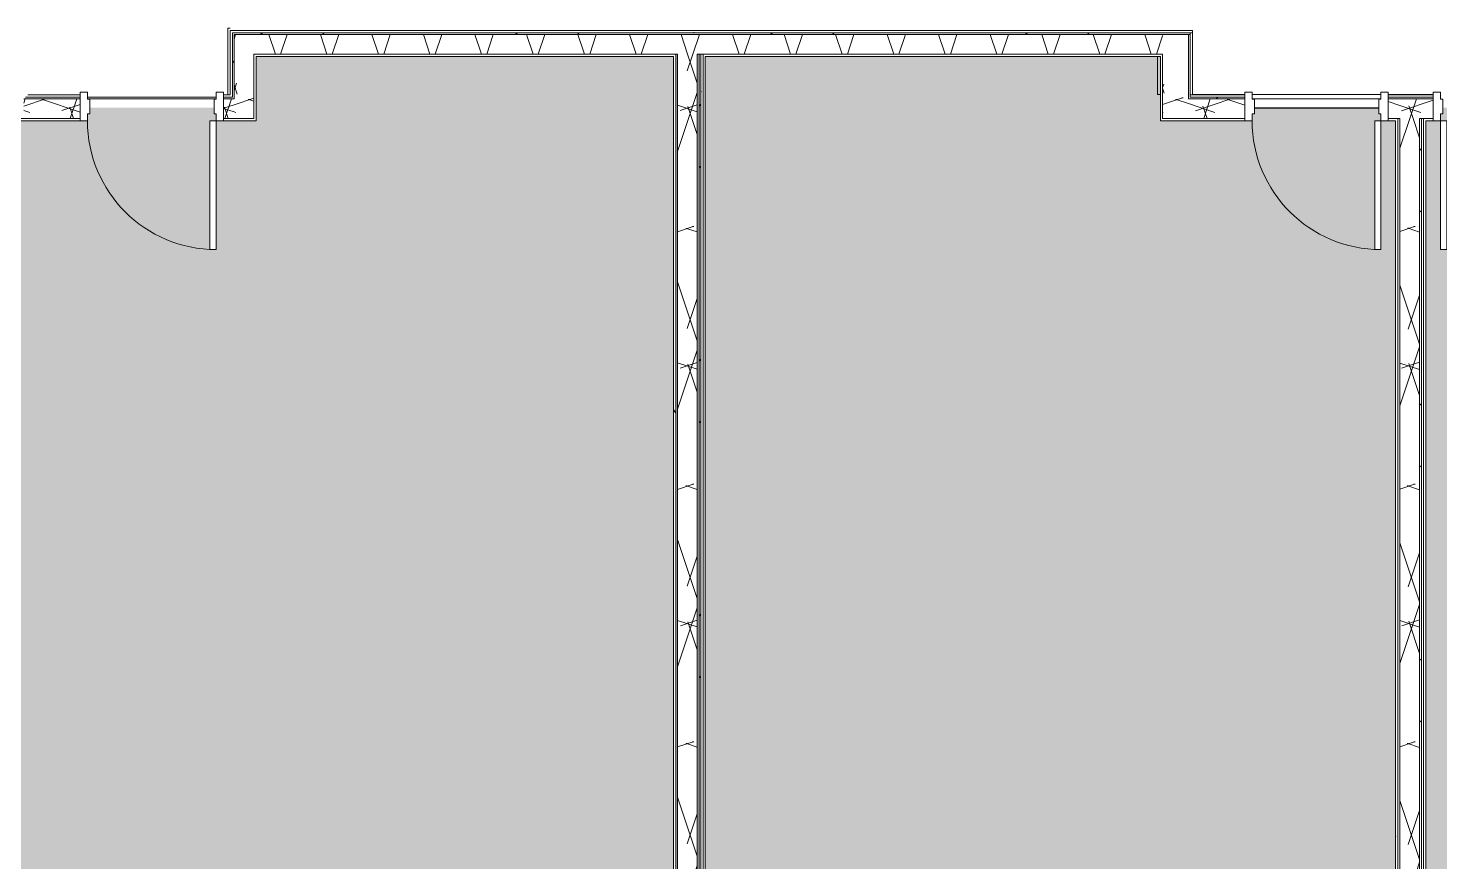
# Model space of a CAD drawing. Header units: inches. Extents: x -1559 to 1959, y 9767 to 12269.
# Drawn here: x 768.1 to 1162.7, y 11415.5 to 11648.5 of the extents above; entities that cross this region are included whole.
import ezdxf

# ---------------------------------------------------------------- set-up
doc = ezdxf.new("R2010")
doc.units = ezdxf.units.IN
doc.header["$MEASUREMENT"] = 0
for name, color, linetype, lineweight in [('0-1', 7, 'Continuous', 5), ('A-AREA-1', 32, 'Continuous', 25), ('A-AREA-PATT-1', 254, 'Continuous', 9), ('A-AREA-PATT-2', 9, 'Continuous', 9), ('A-DOOR', 31, 'Continuous', 9), ('A-DOOR-FRAM', 31, 'Continuous', 9), ('A-FLOR-1', 7, 'Continuous', 9), ('A-WALL', 113, 'Continuous', 9), ('A-WALL-PATT-1', 8, 'Continuous', 9), ('A-WALL-PATT-2', 253, 'Continuous', 9), ('A-WALL-PATT-3', 7, 'Continuous', 9), ('A-WALL-PATT-5', 111, 'Continuous', 9), ('I-WALL', 2, 'Continuous', 9), ('I-WALL-1', 1, 'Continuous', 5)]:
    doc.layers.add(name, color=color, linetype=linetype, lineweight=lineweight)
pattern_1 = [(0, (3869.27, 0), (115.2, 28.8), [4.752, -81.648, 4.752, -81.648, -460.8]), (0, (3869.27, 0), (115.2, 28.8), [-172.8, 4.752, -168.048, 4.752, -81.648, -201.6]), (0, (3869.27, 0), (115.2, 28.8), [-432, 4.752, -52.848, 4.752, -139.248]), (120, (3912.47, 14.4), (-82.54153, 85.366127), [4.752, -81.648, 4.752, -81.648, -460.8]), (120, (3912.47, 14.4), (-82.54153, 85.366127), [-172.8, 4.752, -168.048, 4.752, -81.648, -201.6]), (120, (3912.47, 14.4), (-82.54153, 85.366127), [-432, 4.752, -52.848, 4.752, -139.248]), (240, (3926.87, 72), (-32.65847, -114.166127), [4.752, -81.648, 4.752, -81.648, -460.8]), (240, (3926.87, 72), (-32.65847, -114.166127), [-172.8, 4.752, -168.048, 4.752, -81.648, -201.6]), (240, (3926.87, 72), (-32.65847, -114.166127), [-432, 4.752, -52.848, 4.752, -139.248])]
pattern_2 = [(45, (3869.27, 0), (-35.63818, 35.63818), []), (45, (3869.27, 54), (-35.63818, 35.63818), [])]
pattern_3 = [(161.57, (3871.0695, 1.8), (-14.4010124, -0.0012439), [0, -102.456, 11.376, 0]), (18.43, (3867.4695, 1.8), (-14.4010124, 0.0012439), [0, -102.456, 11.376, 0]), (108.43, (3871.0695, 1.8), (7.1973965, -36.003153), [34.146, -79.686]), (71.57, (3867.4695, 1.8), (7.1973965, 36.003153), [34.146, -79.686])]

# ---------------------------------------------------------------- blocks, each defined once
blk = doc.blocks.new('CTR - 1st Phase - Shell_rvt-1-KEY PLAN - 3RD FLOOR')
at = {"layer": 'A-FLOR-1'}
for p, q in [((-2785.47, 11629.94), (-2785.47, 11640.61)), ((-3084.57, 11629.24), (-3048.57, 11629.24)), ((-3048.57, 11628.74), (-3084.57, 11628.74)), ((-2784.7, 11629.94), (-2785.47, 11629.94)), ((-2761.04, 11629.94), (-2775.7, 11629.94)), ((-2723.04, 11629.94), (-2759.04, 11629.94)), ((-2759.04, 11628.74), (-2723.04, 11628.74)), ((-2708.41, 11629.94), (-2721.04, 11629.94))]:
    blk.add_line(p, q, dxfattribs=at)
blk = doc.blocks.new('HOLLOW METAL - UNIT DOOR-2191977-KEY PLAN - 3RD FLOOR')
at = {"layer": 'A-DOOR'}
for p, q in [((16.25, -3.875), (18, -3.875)), ((16.25, -39.875), (16.25, -3.875)), ((18, -3.875), (18, -39.875)), ((18, -39.875), (16.25, -39.875))]:
    blk.add_line(p, q, dxfattribs=at)
blk.add_arc((18, -3.875), 36, 180, 270, dxfattribs=at)
at = {"layer": 'A-DOOR-FRAM'}
for p, q in [((-20, 4.125), (-18, 4.125)), ((-20, -3.875), (-20, 4.125)), ((-18, 4.125), (-18, 2.1875)), ((18, 4.125), (20, 4.125)), ((18, 2.1875), (18, 4.125)), ((20, 4.125), (20, -3.875)), ((-18, 2.1875), (-17.375, 2.1875)), ((-17.375, 2.1875), (-17.375, -1.9375)), ((17.375, 2.1875), (18, 2.1875)), ((17.375, -1.9375), (17.375, 2.1875)), ((-18, -3.875), (-20, -3.875)), ((-18, -1.9375), (-18, -3.875)), ((-17.375, -1.9375), (-18, -1.9375)), ((18, -1.9375), (17.375, -1.9375)), ((18, -3.875), (18, -1.9375)), ((20, -3.875), (18, -3.875))]:
    blk.add_line(p, q, dxfattribs=at)
blk = doc.blocks.new('HOLLOW METAL - UNIT DOOR-2191978-KEY PLAN - 3RD FLOOR')
at = {"layer": 'A-DOOR'}
for p, q in [((18, 39.875), (16.25, 39.875)), ((16.25, 39.875), (16.25, 3.875)), ((18, 3.875), (18, 39.875)), ((16.25, 3.875), (18, 3.875))]:
    blk.add_line(p, q, dxfattribs=at)
blk.add_arc((18, 3.875), 36, 90, 180, dxfattribs=at)
at = {"layer": 'A-DOOR-FRAM'}
for p, q in [((-18, 3.875), (-20, 3.875)), ((-20, 3.875), (-20, -4.125)), ((-18, 1.9375), (-18, 3.875)), ((-17.375, 1.9375), (-18, 1.9375)), ((-17.375, -2.1875), (-17.375, 1.9375)), ((18, 1.9375), (17.375, 1.9375)), ((17.375, 1.9375), (17.375, -2.1875)), ((18, 3.875), (18, 1.9375)), ((20, 3.875), (18, 3.875)), ((20, -4.125), (20, 3.875)), ((-18, -4.125), (-18, -2.1875)), ((-18, -2.1875), (-17.375, -2.1875)), ((17.375, -2.1875), (18, -2.1875)), ((18, -2.1875), (18, -4.125)), ((-20, -4.125), (-18, -4.125)), ((18, -4.125), (20, -4.125))]:
    blk.add_line(p, q, dxfattribs=at)

msp = doc.modelspace()

# ---------------------------------------------------------------- hatches: boundary and pattern name
at = {"layer": 'A-AREA-PATT-1'}
h = msp.add_hatch(color=256, dxfattribs=at)
h.paths.add_polyline_path([(1001.82, 11252.26), (1071.95, 11252.3), (1071.95, 11256.26), (1118.55, 11256.26), (1118.55, 11278.58), (1146.42, 11278.58), (1146.42, 11256.26), (1150.3, 11256.26), (1150.3, 11622.61), (1146.23, 11622.61), (1146.23, 11624.55), (1145.61, 11624.55), (1145.61, 11626.24), (1110.86, 11626.24), (1110.86, 11624.55), (1110.23, 11624.55), (1110.23, 11622.61), (1084.57, 11622.61), (1084.57, 11640.61), (957.38, 11640.61), (957.38, 11256.26), (1001.82, 11256.26), (1001.82, 11252.3), (1001.6, 11252.26)], flags=0)
h.paths.add_polyline_path([(1146.23, 11586.61), (1144.48, 11586.61), (1144.48, 11622.61), (1146.23, 11622.61), (1146.23, 11609.09)], flags=0)
h = msp.add_hatch(color=256, dxfattribs=at)
h.paths.add_polyline_path([(1190.55, 11256.26), (1351.71, 11256.26), (1351.71, 11640.61), (1224.52, 11640.61), (1224.52, 11622.61), (1198.86, 11622.61), (1198.86, 11624.55), (1198.23, 11624.55), (1198.23, 11626.24), (1163.48, 11626.24), (1163.48, 11624.55), (1162.86, 11624.55), (1162.86, 11622.61), (1158.8, 11622.61), (1158.8, 11256.26), (1162.67, 11256.26), (1162.67, 11278.58), (1190.55, 11278.58)], flags=0)
h.paths.add_polyline_path([(1164.61, 11586.61), (1162.86, 11586.61), (1162.86, 11622.61), (1164.61, 11622.61), (1164.61, 11609.09)], flags=0)
at = {"layer": 'A-AREA-PATT-2'}
h = msp.add_hatch(color=256, dxfattribs=at)
h.paths.add_polyline_path([(669.38, 11256.26), (849.45, 11256.26), (849.45, 11278.58), (877.32, 11278.58), (877.32, 11256.26), (948.51, 11256.26), (948.51, 11640.61), (831.82, 11640.61), (831.82, 11622.61), (820.7, 11622.61), (820.7, 11624.55), (820.07, 11624.55), (820.07, 11626.24), (785.32, 11626.24), (785.32, 11624.55), (784.7, 11624.55), (784.7, 11622.61), (759.03, 11622.61), (759.03, 11640.61), (669.38, 11640.61), (669.38, 11262.91)], flags=0)
h.paths.add_polyline_path([(820.7, 11586.61), (818.95, 11586.61), (818.95, 11622.61), (820.7, 11622.61), (820.7, 11609.09)], flags=0)
at = {"layer": 'A-WALL-PATT-1'}
h = msp.add_hatch(dxfattribs=at)
h.set_pattern_fill('FP_26', color=256, style=0, pattern_type=2)
h.set_pattern_definition(pattern_2)
h.paths.add_polyline_path([(955.63, 11255.64), (956.13, 11255.64), (956.13, 11641.24), (955.63, 11641.24), (955.63, 11323.69)], flags=0)
at = {"layer": 'A-WALL-PATT-2'}
h = msp.add_hatch(dxfattribs=at)
h.set_pattern_fill('FP_5', color=256, style=0, pattern_type=2)
h.set_pattern_definition(pattern_3)
h.paths.add_polyline_path([(949.63, 11255.64), (955.13, 11255.64), (955.13, 11641.24), (949.63, 11641.24), (949.63, 11332.72)], flags=0)
at = {"layer": 'A-WALL-PATT-3'}
h = msp.add_hatch(dxfattribs=at)
h.set_pattern_fill('FP_1', color=256, style=0, pattern_type=2)
h.set_pattern_definition(pattern_1)
h.paths.add_polyline_path([(949.13, 11255.64), (949.13, 11640.61), (948.51, 11640.61), (948.51, 11255.64)], flags=0)
h = msp.add_hatch(dxfattribs=at)
h.set_pattern_fill('FP_1', color=256, style=0, pattern_type=2)
h.set_pattern_definition(pattern_1)
h.paths.add_polyline_path([(956.76, 11255.64), (956.76, 11641.24), (956.13, 11641.24), (956.13, 11255.64)], flags=0)
at = {"layer": 'A-WALL-PATT-5'}
h = msp.add_hatch(dxfattribs=at)
h.set_pattern_fill('FP_1', color=256, style=0, pattern_type=2)
h.set_pattern_definition(pattern_1)
h.paths.add_polyline_path([(825.2, 11647.24), (1093.57, 11647.24), (1093.57, 11647.86), (825.2, 11647.86)], flags=0)
h = msp.add_hatch(dxfattribs=at)
h.set_pattern_fill('FP_26', color=256, style=0, pattern_type=2)
h.set_pattern_definition(pattern_2)
h.paths.add_polyline_path([(825.7, 11628.74), (825.7, 11647.24), (825.2, 11647.24), (825.2, 11628.74)], flags=0)
h = msp.add_hatch(dxfattribs=at)
h.set_pattern_fill('FP_26', color=256, style=0, pattern_type=2)
h.set_pattern_definition(pattern_2)
h.paths.add_polyline_path([(1092.95, 11646.74), (1092.93, 11647.24), (825.7, 11647.24), (825.7, 11646.74), (1092.45, 11646.74)], flags=0)
h = msp.add_hatch(dxfattribs=at)
h.set_pattern_fill('FP_5', color=256, style=0, pattern_type=2)
h.set_pattern_definition(pattern_3)
h.paths.add_polyline_path([(828.24, 11623.24), (831.2, 11623.24), (831.2, 11646.74), (825.7, 11646.74), (825.7, 11623.24)], flags=0)
h = msp.add_hatch(dxfattribs=at)
h.set_pattern_fill('FP_5', color=256, style=0, pattern_type=2)
h.set_pattern_definition(pattern_3)
h.paths.add_polyline_path([(1085.2, 11641.24), (1085.2, 11646.74), (831.2, 11646.74), (831.2, 11641.24), (1084.57, 11641.24)], flags=0)
h = msp.add_hatch(dxfattribs=at)
h.set_pattern_fill('FP_5', color=256, style=0, pattern_type=2)
h.set_pattern_definition(pattern_3)
h.paths.add_polyline_path([(1085.2, 11623.24), (1092.45, 11623.24), (1092.45, 11646.74), (1085.2, 11646.74), (1085.2, 11628.83)], flags=0)
h = msp.add_hatch(dxfattribs=at)
h.set_pattern_fill('FP_5', color=256, style=0, pattern_type=2)
h.set_pattern_definition(pattern_3)
h.paths.add_polyline_path([(770.31, 11623.24), (782.7, 11623.24), (782.7, 11628.74), (766.91, 11628.74), (766.91, 11623.24), (768.03, 11623.24)], flags=0)
h.paths.add_polyline_path([(824.57, 11623.24), (825.7, 11623.24), (825.7, 11628.74), (822.7, 11628.68), (822.7, 11623.24), (823.28, 11623.24)], flags=0)
h = msp.add_hatch(dxfattribs=at)
h.set_pattern_fill('FP_5', color=256, style=0, pattern_type=2)
h.set_pattern_definition(pattern_3)
h.paths.add_polyline_path([(1092.45, 11623.24), (1108.23, 11623.24), (1108.23, 11628.74), (1092.45, 11628.74)], flags=0)
h.paths.add_polyline_path([(1151.55, 11623.24), (1151.55, 11628.74), (1148.23, 11628.74), (1148.23, 11623.24), (1150.92, 11623.24)], flags=0)
h = msp.add_hatch(dxfattribs=at)
h.set_pattern_fill('FP_26', color=256, style=0, pattern_type=2)
h.set_pattern_definition(pattern_2)
h.paths.add_polyline_path([(1108.23, 11628.74), (1108.23, 11629.24), (1092.95, 11629.21), (1092.95, 11628.74), (1093.57, 11628.74)], flags=0)
h.paths.add_polyline_path([(1148.23, 11628.74), (1151.55, 11628.83), (1151.55, 11629.24), (1148.23, 11629.24), (1148.23, 11628.83)], flags=0)
h = msp.add_hatch(dxfattribs=at)
h.set_pattern_fill('FP_5', color=256, style=0, pattern_type=2)
h.set_pattern_definition(pattern_3)
h.paths.add_polyline_path([(1215.52, 11623.24), (1216.65, 11623.24), (1216.65, 11628.74), (1200.86, 11628.68), (1200.86, 11623.24), (1215.5, 11623.24)], flags=0)
h.paths.add_polyline_path([(1158.17, 11623.24), (1160.86, 11623.24), (1160.86, 11628.74), (1151.55, 11628.74), (1151.55, 11623.24), (1157.55, 11623.24)], flags=0)
h = msp.add_hatch(dxfattribs=at)
h.set_pattern_fill('FP_1', color=256, style=0, pattern_type=2)
h.set_pattern_definition(pattern_1)
h.paths.add_polyline_path([(1150.92, 11255.64), (1150.92, 11623.24), (1150.3, 11623.24), (1150.3, 11255.64)], flags=0)
h = msp.add_hatch(dxfattribs=at)
h.set_pattern_fill('FP_5', color=256, style=0, pattern_type=2)
h.set_pattern_definition(pattern_3)
h.paths.add_polyline_path([(1151.55, 11255.64), (1157.05, 11255.64), (1157.05, 11623.24), (1151.55, 11623.24), (1151.55, 11332.72)], flags=0)
h = msp.add_hatch(dxfattribs=at)
h.set_pattern_fill('FP_26', color=256, style=0, pattern_type=2)
h.set_pattern_definition(pattern_2)
h.paths.add_polyline_path([(1157.55, 11255.64), (1157.55, 11623.24), (1157.05, 11623.24), (1157.05, 11255.64)], flags=0)
h = msp.add_hatch(dxfattribs=at)
h.set_pattern_fill('FP_1', color=256, style=0, pattern_type=2)
h.set_pattern_definition(pattern_1)
h.paths.add_polyline_path([(1158.17, 11255.64), (1158.17, 11623.24), (1157.55, 11623.24), (1157.55, 11255.64)], flags=0)
at = {"layer": 'I-WALL-1'}
for points in [[(949.63, 11255.64), (949.63, 11641.24), (949.13, 11641.24), (949.13, 11255.64)], [(955.13, 11255.64), (955.63, 11255.64), (955.63, 11641.24), (955.13, 11641.24), (955.13, 11324.49)]]:
    msp.add_hatch(color=256, dxfattribs=at).paths.add_polyline_path(points, flags=0)

# ---------------------------------------------------------------- linework, layer by layer
at = {"layer": 'A-AREA-1'}
msp.add_line((1110.86, 11626.24), (1145.61, 11626.24), dxfattribs=at)
at = {"layer": 'A-WALL'}
for p, q in [((1093.57, 11647.24), (825.2, 11647.24)), ((825.2, 11629.24), (825.2, 11647.24)), ((1092.95, 11646.74), (825.7, 11646.74)), ((825.7, 11628.74), (825.7, 11646.74)), ((1092.45, 11646.74), (1092.45, 11628.74)), ((1092.95, 11647.24), (1092.95, 11629.24)), ((949.63, 11641.24), (831.2, 11641.24)), ((831.2, 11623.24), (831.2, 11641.24)), ((949.13, 11255.64), (949.13, 11641.24)), ((949.63, 11255.64), (949.63, 11641.24)), ((955.13, 11255.64), (955.13, 11641.24)), ((1085.2, 11641.24), (955.13, 11641.24)), ((955.63, 11255.64), (955.63, 11641.24)), ((956.13, 11255.64), (956.13, 11641.24)), ((956.76, 11255.64), (956.76, 11641.24)), ((1085.2, 11641.24), (1085.2, 11623.24)), ((782.7, 11628.74), (766.91, 11628.74)), ((782.7, 11629.24), (767.41, 11629.24)), ((825.2, 11629.24), (822.7, 11629.24)), ((825.7, 11628.74), (822.7, 11628.74)), ((1108.23, 11628.74), (1092.45, 11628.74)), ((1093.57, 11629.86), (1092.95, 11629.86)), ((1108.23, 11629.24), (1092.95, 11629.24)), ((1148.23, 11629.24), (1160.86, 11629.24)), ((1148.23, 11628.74), (1160.86, 11628.74)), ((782.7, 11623.24), (759.66, 11623.24)), ((831.2, 11623.24), (822.7, 11623.24)), ((1108.23, 11623.24), (1085.2, 11623.24)), ((1151.55, 11623.24), (1148.23, 11623.24)), ((1150.92, 11255.64), (1150.92, 11623.24)), ((1151.55, 11255.64), (1151.55, 11623.24)), ((1157.05, 11255.64), (1157.05, 11623.24)), ((1157.05, 11623.24), (1160.86, 11623.24)), ((1157.55, 11255.64), (1157.55, 11623.24)), ((1158.17, 11255.64), (1158.17, 11623.24))]:
    msp.add_line(p, q, dxfattribs=at)
at = {"layer": 'I-WALL'}
for p, q in [((823.95, 11648.49), (823.95, 11629.86)), ((824.57, 11648.49), (823.95, 11648.49)), ((1093.57, 11647.86), (824.57, 11647.86)), ((824.57, 11647.86), (824.57, 11629.86)), ((824.57, 11629.86), (824.57, 11647.86)), ((1093.57, 11629.86), (1093.57, 11647.86)), ((831.82, 11640.61), (948.51, 11640.61)), ((831.82, 11622.61), (831.82, 11640.61)), ((948.51, 11640.61), (948.51, 11255.64)), ((957.38, 11255.64), (957.38, 11640.61)), ((957.38, 11640.61), (1084.57, 11640.61)), ((1084.57, 11640.61), (1084.57, 11622.61)), ((782.7, 11629.86), (768.03, 11629.86)), ((824.57, 11629.86), (822.7, 11629.86)), ((823.95, 11629.86), (824.57, 11629.86)), ((1108.23, 11629.86), (1093.57, 11629.86)), ((1160.86, 11629.86), (1148.23, 11629.86)), ((759.03, 11622.61), (782.7, 11622.61)), ((822.7, 11622.61), (831.82, 11622.61)), ((1084.57, 11622.61), (1108.23, 11622.61)), ((1148.23, 11622.61), (1150.3, 11622.61)), ((1150.3, 11622.61), (1150.3, 11255.64)), ((1158.8, 11255.64), (1158.8, 11622.61)), ((1158.8, 11622.61), (1160.86, 11622.61))]:
    msp.add_line(p, q, dxfattribs=at)

# ---------------------------------------------------------------- block references
at = {"layer": '0-1'}
msp.add_blockref('CTR - 1st Phase - Shell_rvt-1-KEY PLAN - 3RD FLOOR', (3869.27, 0), dxfattribs=at)
at = {"layer": 'A-DOOR'}
for p in [(802.7, 11626.49), (1128.23, 11626.49)]:
    msp.add_blockref('HOLLOW METAL - UNIT DOOR-2191977-KEY PLAN - 3RD FLOOR', p, dxfattribs=at)
at = {"layer": 'A-DOOR', "rotation": 180}
msp.add_blockref('HOLLOW METAL - UNIT DOOR-2191978-KEY PLAN - 3RD FLOOR', (1180.86, 11626.49), dxfattribs=at)

doc.saveas('drawing.dxf')
